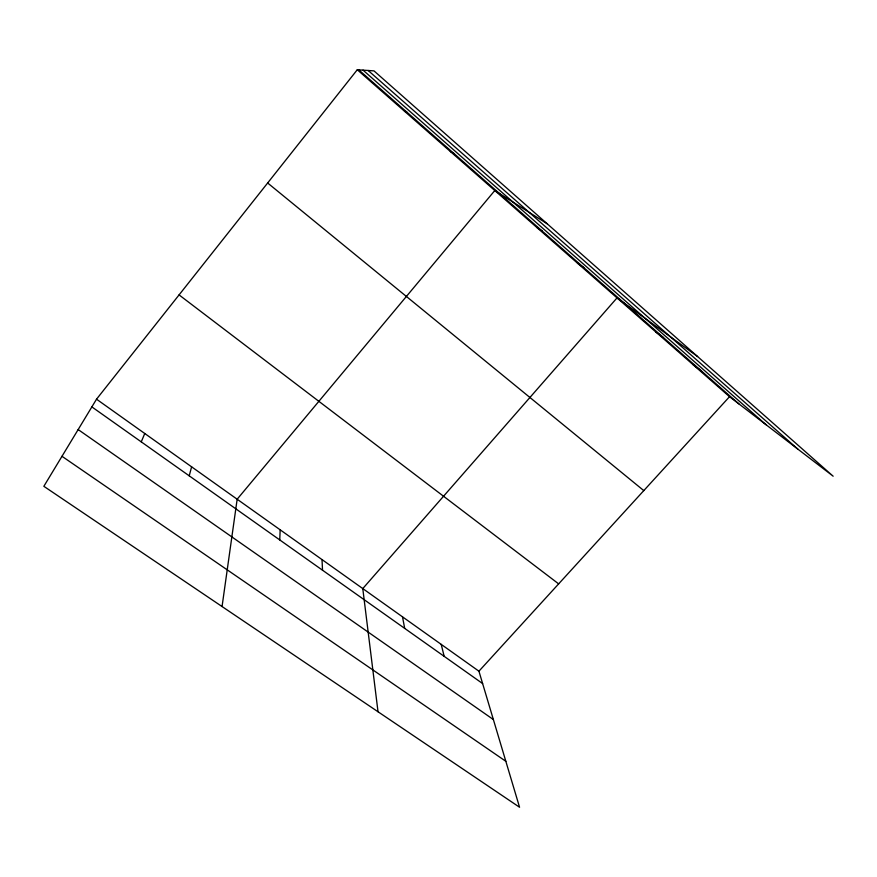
<?xml version="1.0" encoding="UTF-8"?>
<svg xmlns="http://www.w3.org/2000/svg" width="877" height="877" viewBox="0 0 877 877"><rect width="100%" height="100%" fill="white"/><g stroke="black" fill="none" stroke-linecap="round" stroke-linejoin="round"><path stroke-width="1.32" d="M279.763 539.936L280.158 529.807M222.056 606.533L237.163 499.221L494.792 190.539L547.215 223.799M189.224 475.827L191.614 466.827M141.263 441.865L144.76 433.49M96.525 399.188L43.85 486.307L519.557 807.246L478.93 671.201L96.525 399.188L357.279 69.754L373.986 70.884L833.15 476.2L729.521 396.7L357.279 69.754M478.93 671.201L729.521 396.7M404.516 111.247L407.103 112.355M450.339 151.491L453.968 153.541M536.702 227.34L542.227 231.079M61.993 456.303L505.843 761.302M78.163 429.566L493.378 719.557M577.428 263.111L583.797 267.617M91.866 406.895L482.624 683.567M697.61 356.566L617.024 297.895L362.782 588.588L378.02 711.751M655.547 331.725L663.483 337.634M693.038 364.646L701.677 371.19M179.072 294.902L558.649 583.874M267.649 182.986L643.795 490.605M363.034 70.138L766.059 424.731M358.737 69.853L738.829 403.848M368.165 70.489L797.862 449.123M441.208 644.365L444.168 656.336M402.499 616.838L404.692 628.381M322.023 559.581L322.528 570.214"/></g></svg>
